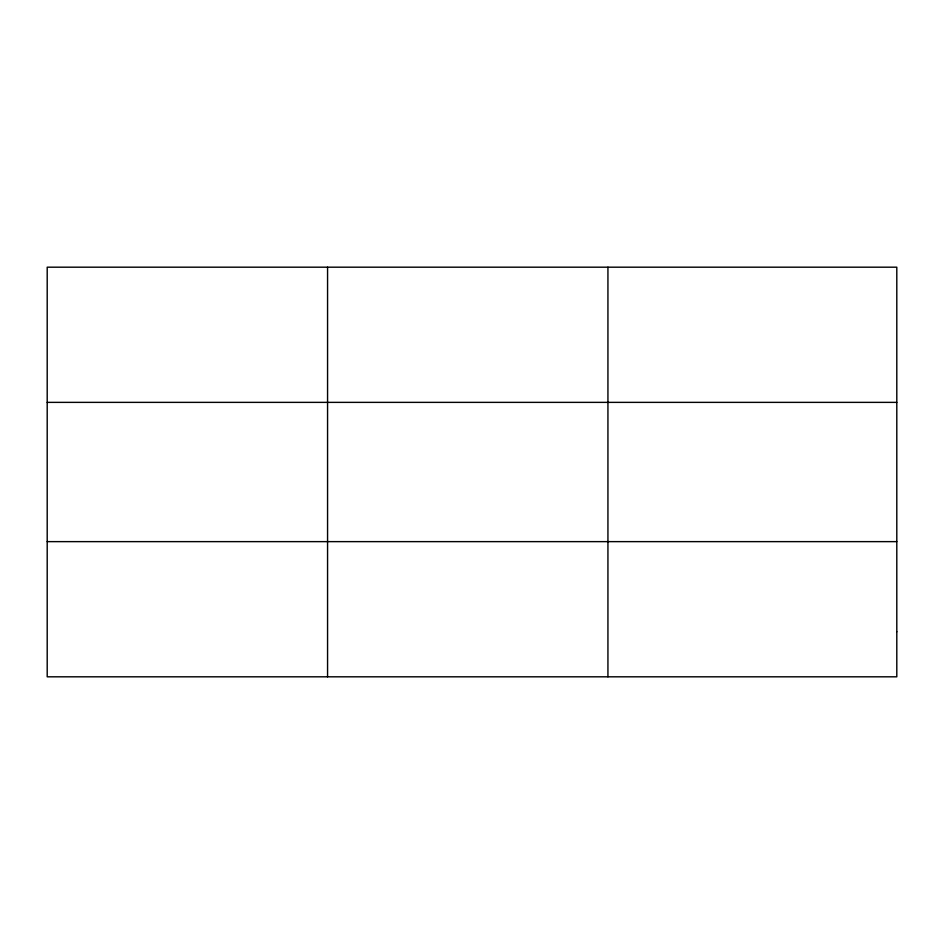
<?xml version="1.0" encoding="UTF-8"?>
<svg xmlns="http://www.w3.org/2000/svg" width="944" height="944" viewBox="0 0 944 944"><rect width="100%" height="100%" fill="white"/><g stroke="black" fill="none" stroke-linecap="round" stroke-linejoin="round"><path stroke-width="1.42" d="M327.568 267.187L327.568 676.813M607.936 267.187L607.936 676.813M47.2 402.368L896.8 402.368M47.2 541.632L896.8 541.632M896.8 631.748L896.8 676.813L47.2 676.813L47.2 267.187L896.8 267.187L896.8 631.748"/></g></svg>
